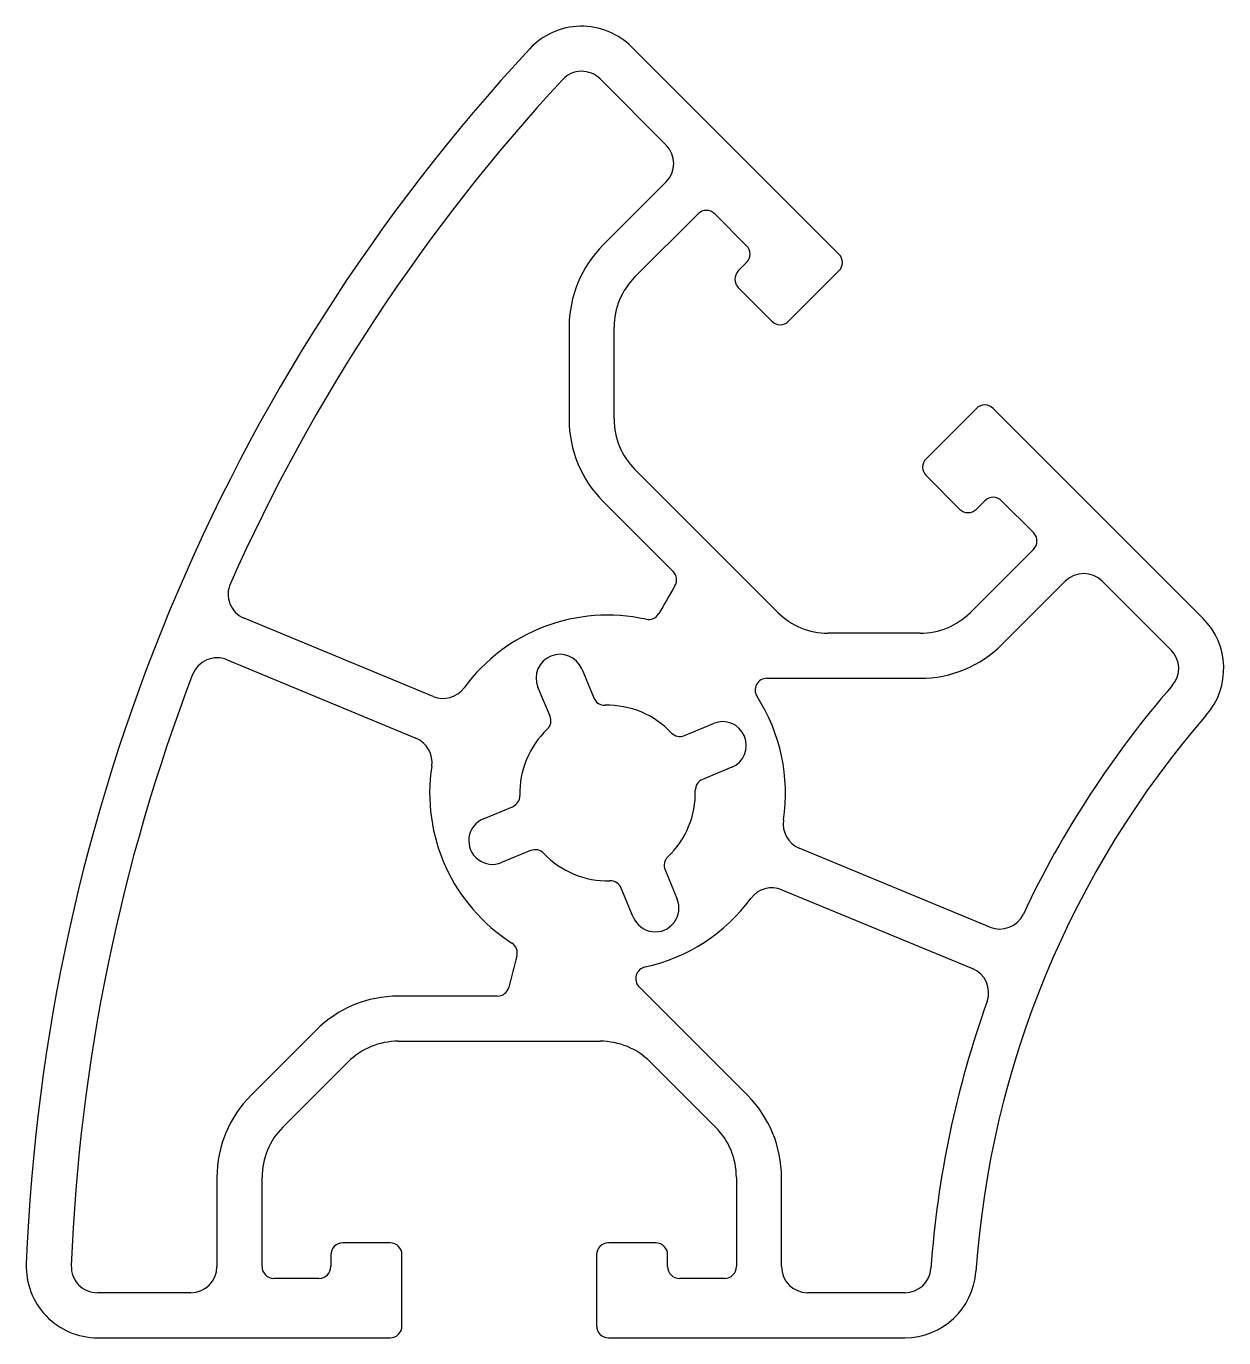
# Model space of a CAD drawing. Extents: x 1536.3 to 1586.8, y 2321.8 to 2377.1.
import ezdxf

# ---------------------------------------------------------------- set-up
doc = ezdxf.new("R2010")
doc.units = 0
doc.layers.get('0').update_dxf_attribs({"linetype": 'CONTINUOUS'})

msp = doc.modelspace()

# ---------------------------------------------------------------- linework, layer by layer
for p, q in [((1570.609, 2367.521), (1561.882, 2376.248)), ((1560.538, 2374.904), (1563.325, 2372.117)), ((1563.325, 2370.561), (1560.669, 2367.905)), ((1562.012, 2366.561), (1564.669, 2369.218)), ((1565.376, 2369.218), (1566.72, 2367.874)), ((1566.72, 2367.167), (1566.366, 2366.814)), ((1568.487, 2364.692), (1570.609, 2366.814)), ((1566.366, 2366.107), (1567.78, 2364.692)), ((1559.233, 2364.44), (1559.233, 2360.561)), ((1561.133, 2360.561), (1561.133, 2364.44)), ((1576.407, 2361.016), (1574.286, 2358.894)), ((1585.956, 2352.173), (1577.114, 2361.016)), ((1568.033, 2352.419), (1562.012, 2358.44)), ((1574.286, 2358.187), (1575.7, 2356.773)), ((1560.669, 2357.096), (1563.622, 2354.142)), ((1576.407, 2356.773), (1576.76, 2357.126)), ((1577.468, 2357.126), (1578.811, 2355.783)), ((1578.811, 2355.076), (1576.154, 2352.419)), ((1577.498, 2351.075), (1580.155, 2353.732)), ((1581.71, 2353.732), (1584.613, 2350.83)), ((1553.502, 2348.877), (1545.538, 2352.176)), ((1574.033, 2351.54), (1570.154, 2351.54)), ((1544.811, 2350.42), (1552.775, 2347.121)), ((1559.77, 2350.036), (1560.278, 2348.81)), ((1567.577, 2349.64), (1574.033, 2349.64)), ((1558.43, 2348.045), (1557.922, 2349.271)), ((1564.097, 2347.228), (1565.323, 2347.736)), ((1566.088, 2345.888), (1564.862, 2345.38)), ((1555.622, 2343.718), (1556.848, 2344.225)), ((1576.97, 2339.156), (1568.935, 2342.484)), ((1557.613, 2342.378), (1556.387, 2341.87)), ((1563.28, 2341.561), (1563.788, 2340.335)), ((1561.94, 2339.57), (1561.432, 2340.796)), ((1568.208, 2340.729), (1576.243, 2337.401)), ((1566.753, 2332.064), (1562.188, 2336.629)), ((1556.208, 2336.242), (1552.03, 2336.242)), ((1548.566, 2334.807), (1545.823, 2332.064)), ((1552.03, 2334.342), (1560.545, 2334.342)), ((1547.166, 2330.72), (1549.909, 2333.463)), ((1562.666, 2333.463), (1565.409, 2330.72)), ((1544.388, 2328.599), (1544.388, 2324.842)), ((1546.288, 2324.842), (1546.288, 2328.599)), ((1566.288, 2328.599), (1566.288, 2324.842)), ((1568.188, 2324.842), (1568.188, 2328.599)), ((1551.688, 2325.842), (1549.688, 2325.842)), ((1562.888, 2325.842), (1560.888, 2325.842)), ((1549.188, 2325.342), (1549.188, 2324.842)), ((1552.188, 2322.342), (1552.188, 2325.342)), ((1560.388, 2325.342), (1560.388, 2322.342)), ((1563.388, 2324.842), (1563.388, 2325.342)), ((1548.688, 2324.342), (1546.788, 2324.342)), ((1565.788, 2324.342), (1563.888, 2324.342)), ((1543.288, 2323.742), (1539.346, 2323.742)), ((1573.393, 2323.742), (1569.288, 2323.742)), ((1539.346, 2321.842), (1551.688, 2321.842)), ((1560.888, 2321.842), (1573.393, 2321.842))]:
    msp.add_line(p, q)
for centre, radius, start, end in [((1559.761, 2374.126), 3, 45, 137.2329), ((1616.288, 2321.842), 80, 137.23287, 177.76713), ((1559.761, 2374.126), 1.1, 45, 137.2329), ((1616.288, 2321.842), 78.1, 137.23287, 155.97441), ((1562.548, 2371.339), 1.1, 315, 45), ((1565.023, 2368.864), 0.5, 45, 135), ((1564.133, 2364.44), 4.9, 135, 180), ((1566.366, 2367.521), 0.5, 315, 45), ((1570.255, 2367.167), 0.5, 315, 45), ((1566.72, 2366.46), 0.5, 135, 225), ((1564.133, 2364.44), 3, 135, 180), ((1568.134, 2365.046), 0.5, 225, 315), ((1576.76, 2360.662), 0.5, 45, 135), ((1564.133, 2360.561), 4.9, 180, 225), ((1564.133, 2360.561), 3, 180, 225), ((1574.639, 2358.541), 0.5, 135, 225), ((1577.114, 2356.773), 0.5, 45, 135), ((1576.053, 2357.126), 0.5, 225, 315), ((1578.458, 2355.429), 0.5, 315, 45), ((1563.269, 2353.789), 0.5, 328.9285, 45), ((1580.932, 2352.955), 1.1, 45, 135), ((1545.959, 2353.192), 1.1, 155.9744, 247.5), ((1616.288, 2321.842), 61.4, 148.9285, 150.18896), ((1562.579, 2352.615), 0.5, 257.555, 330.189), ((1570.154, 2354.54), 3, 225, 270), ((1574.033, 2354.54), 3, 270, 315), ((1560.855, 2344.803), 7.5, 77.555, 143.7095), ((1583.835, 2350.052), 3, 319.0006, 45), ((1574.033, 2354.54), 4.9, 270, 315), ((1583.835, 2350.052), 1.1, 319.0006, 45), ((1544.39, 2349.404), 1.1, 67.5, 159.0256), ((1558.846, 2349.653), 1, 22.5, 202.5), ((1616.288, 2321.842), 78.1, 159.02559, 177.76713), ((1567.577, 2349.14), 0.5, 90, 212.8325), ((1553.923, 2349.893), 1.1, 247.5, 323.7095), ((1616.288, 2321.842), 41.9, 139.0006, 154.7674), ((1560.74, 2349.001), 0.5, 202.5, 271.5752), ((1560.855, 2344.803), 3.7, 43.4248, 91.5752), ((1560.855, 2344.803), 7.5, 351.2905, 32.8325), ((1557.968, 2347.853), 0.5, 313.4248, 22.5), ((1616.288, 2321.842), 40, 139.0006, 175.9994), ((1560.855, 2344.803), 3.7, 133.4248, 181.5752), ((1565.705, 2346.812), 1, 292.5, 112.5), ((1552.354, 2346.105), 1.1, 351.2905, 67.5), ((1563.905, 2347.69), 0.5, 223.4248, 292.5), ((1560.855, 2344.803), 7.5, 171.2905, 237.445), ((1565.053, 2344.918), 0.5, 112.5, 181.5752), ((1556.657, 2344.687), 0.5, 292.5, 1.5752), ((1560.855, 2344.803), 3.7, 313.4248, 1.5752), ((1556.005, 2342.794), 1, 112.5, 292.5), ((1569.356, 2343.501), 1.1, 171.2905, 247.5), ((1557.805, 2341.916), 0.5, 43.4248, 112.5), ((1560.855, 2344.803), 3.7, 223.4248, 271.5752), ((1563.742, 2341.752), 0.5, 133.4248, 202.5), ((1560.97, 2340.604), 0.5, 22.5, 91.5752), ((1567.787, 2339.713), 1.1, 67.5, 143.7095), ((1562.864, 2339.952), 1, 202.5, 22.5), ((1560.855, 2344.803), 7.5, 282.1675, 323.7095), ((1577.391, 2340.172), 1.1, 247.5, 334.7674), ((1556.55, 2338.06), 0.5, 344.811, 57.445), ((1616.288, 2321.842), 61.4, 164.81104, 166.0715), ((1562.541, 2336.983), 0.5, 102.1675, 225), ((1575.822, 2336.385), 1.1, 340.2326, 67.5), ((1556.208, 2336.742), 0.5, 270, 346.0715), ((1552.03, 2331.342), 4.9, 90, 135), ((1616.288, 2321.842), 41.9, 160.2326, 175.9994), ((1552.03, 2331.342), 3, 90, 135), ((1560.545, 2331.342), 3, 45, 90), ((1549.288, 2328.599), 4.9, 135, 180), ((1563.288, 2328.599), 4.9, 0, 45), ((1549.288, 2328.599), 3, 135, 180), ((1563.288, 2328.599), 3, 0, 45), ((1549.688, 2325.342), 0.5, 90, 180), ((1551.688, 2325.342), 0.5, 0, 90), ((1560.888, 2325.342), 0.5, 90, 180), ((1562.888, 2325.342), 0.5, 0, 90), ((1539.346, 2324.842), 3, 177.7671, 270), ((1539.346, 2324.842), 1.1, 177.7671, 270), ((1543.288, 2324.842), 1.1, 270, 0), ((1546.788, 2324.842), 0.5, 180, 270), ((1548.688, 2324.842), 0.5, 270, 360), ((1563.888, 2324.842), 0.5, 180, 270), ((1565.788, 2324.842), 0.5, 270, 360), ((1569.288, 2324.842), 1.1, 180, 270), ((1573.393, 2324.842), 1.1, 270, 355.9994), ((1573.393, 2324.842), 3, 270, 355.9994), ((1551.688, 2322.342), 0.5, 270, 360), ((1560.888, 2322.342), 0.5, 180, 270)]:
    msp.add_arc(centre, radius, start, end)

doc.saveas('drawing.dxf')
